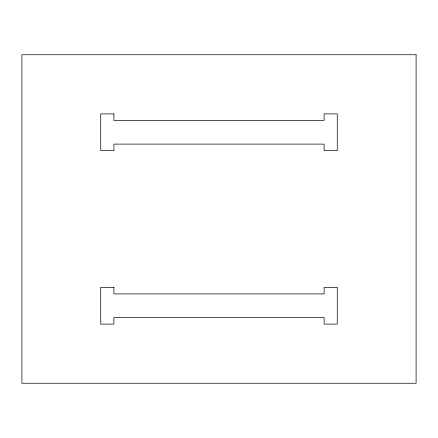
<?xml version="1.0" encoding="UTF-8"?>
<svg xmlns="http://www.w3.org/2000/svg" width="438" height="438" viewBox="0 0 438 438"><rect width="100%" height="100%" fill="white"/><g stroke="black" fill="none" stroke-linecap="round" stroke-linejoin="round"><path stroke-width="0.66" d="M416.1 54.75L21.9 54.75L21.9 383.25L416.1 383.25L416.1 54.75M113.88 113.88L100.74 113.88L100.74 150.672L113.88 150.672L113.88 144.102L324.12 144.102L324.12 150.672L337.26 150.672L337.26 113.88L324.12 113.88L324.12 120.45L113.88 120.45L113.88 113.88M113.88 287.328L100.74 287.328L100.74 324.12L113.88 324.12L113.88 317.55L324.12 317.55L324.12 324.12L337.26 324.12L337.26 287.328L324.12 287.328L324.12 293.898L113.88 293.898L113.88 287.328"/></g></svg>
